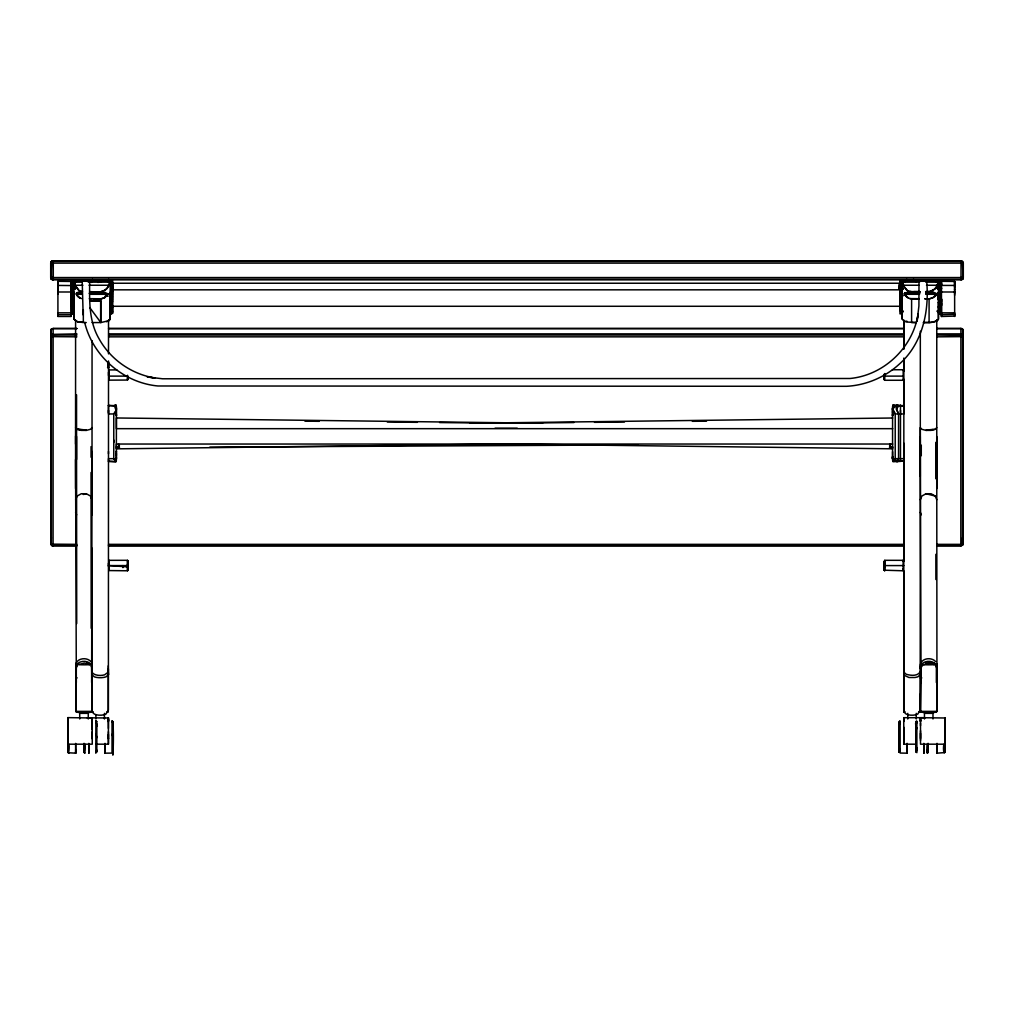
<?xml version="1.0" encoding="UTF-8"?>
<svg xmlns="http://www.w3.org/2000/svg" width="1014" height="1014" viewBox="0 0 1014 1014"><rect width="100%" height="100%" fill="white"/><g stroke="black" fill="none" stroke-linecap="round" stroke-linejoin="round"><path stroke-width="1.5" d="M76.899 328.485L53.134 328.485L51.435 329.043L50.865 330.703L50.801 543.529L51.803 545.583L53.083 545.747L76.849 545.747M53.134 328.485L53.083 545.747L51.372 545.114M57.899 283.502L57.899 281.309L71.069 281.448L71.069 282.374M67.862 732.057L67.849 737.153M67.887 748.294L67.875 717.62L92.236 717.988L92.249 744.187L67.887 744.187L67.875 717.697L67.862 721.157M68.876 744.289C69.839 746.621 68.344 757.597 67.862 750.119L67.875 752.046L67.887 747.749M67.862 725.796L67.875 719.344L67.875 721.41M71.069 287.456L71.069 288.901L71.069 285.568L57.912 285.428M71.069 283.907L71.069 281.284L71.094 316.482L57.925 316.482L57.925 313.77M71.069 283.502L71.069 281.448M71.715 288.622L71.728 284.059M71.588 287.887L71.715 305.759L71.588 281.6L71.576 282.843L72.894 282.843M73.287 298.065C73.3 288.268 73.287 310.423 73.3 299.396M73.109 284.655L73.109 287.951L71.791 286.937L73.046 284.059L71.728 284.744M73.287 299.092L73.287 295.074L73.3 295.873M73.946 293.642L73.946 292.4L73.946 310.043L73.946 302.096L73.946 302.907M73.946 295.518L73.946 292.754M73.971 287.938L73.971 319.157L77.482 321.793L86.241 322.566M73.971 284.82L73.959 281.233L83.414 281.233M75.023 288.698L75.023 287.456M75.023 285.618L75.023 284.364M75.556 444.094L75.594 320.386M68.863 752.781L75.682 753.174L75.682 744.872M91.64 665.298L92.223 711.372A8.226 1.458 0.1 0 1 84.086 712.829A8.226 1.458 0.1 0 1 75.758 711.372L76.342 665.298M76.557 394.826L76.544 459.456M83.338 309.828L83.325 322.566L77.482 321.793L73.971 319.157L73.946 307.457M84.061 743.997L84.048 752.046L84.035 747.749M85.049 744.289C85.734 746.836 84.72 757.623 84.035 750.119M88.852 746.152L88.839 753.174L88.852 744.872M91.957 673.182L91.995 548.13M92.008 514.897L92.059 340.691M92.249 729.903L92.223 717.773L92.236 719.065M92.223 719.725L92.223 717.773L92.223 721.157M96.85 736.367L96.837 751.602M100.64 321.932L100.64 301.031L89.726 301.019L100.64 301.031M105.025 744.872L105.012 753.174L112.022 753.098L112.034 734.288M96.241 744.187L108.422 744.187L108.422 734.389M108.27 665.818L108.257 712.12A8.226 0.9 0 0 0 107.04 711.777M108.511 362.708L108.511 368.272L108.498 361.985M108.422 744.187L108.422 738.446M108.511 360.984L108.397 710.003L105.988 714.059A8.226 3.993 0 0 1 94.353 714.059L92.059 711.942M108.498 353.873L108.523 320.069M109.17 377.728L109.157 379.718M127.536 564.722L127.536 560.311L109.094 560.336L109.094 570.21M109.157 378.437L109.17 374.394M110.805 298.623C110.805 287.431 110.805 310.588 110.805 299.396M110.805 297.596L110.805 300.423L110.158 300.423M111.134 302.337L111.134 297.14L112.453 296.405L111.147 299.041L112.453 301.678L111.147 300.943L112.453 299.041L112.453 296.405L111.147 297.229M111.261 286.797L112.567 286.037L111.248 290.207L112.567 290.98L112.567 288.508L111.248 286.721L112.567 286.037L112.567 290.98L111.261 290.296L111.223 284.059L111.134 289.167M111.185 284.985L112.529 284.389L111.185 285.061L111.185 288.077L112.529 288.673L111.185 288.077L111.299 281.271L72.894 281.271L72.894 284.883M110.741 279.953L112.605 281.6L112.567 290.207L111.261 288.508M113.023 743.313L112.998 728.508M112.022 721.284C115.026 722.272 111.971 780.603 113.023 741.918M112.998 729.472L113.01 721.905M113.023 750.119L113.023 748.801L113.01 751.602M113.758 440.038L113.745 458.658L116.052 461.56L108.473 461.433L108.485 458.658L113.745 458.658L115.799 461.18L116.382 460.179L116.382 406.639L115.824 405.118L113.758 405.93L108.485 405.385M113.758 442.497L113.758 413.953C118.6 411.088 113.429 406.525 114.848 405.093L116.002 405.308L115.393 406.082M122.922 567.637L122.922 565.584M109.094 570.565L127.536 570.781L127.536 565.584M127.523 565.153L127.536 560.336L127.536 561.173M127.599 379.312L127.599 375.256M128.246 379.261L128.246 376.98M128.195 569.678L128.182 560.996L128.195 563.556M884.094 379.122L884.094 375.003L884.094 379.616L884.094 378.957M884.043 568.588L884.031 570.172L884.031 561.3L884.043 563.036M903.132 569.146L903.132 560.336L884.69 560.311L884.69 570.781L884.702 569.995M884.766 374.394L884.753 380.275L903.195 380.275L903.195 375.7M889.937 446.388L889.937 447.808M889.937 446.933L889.937 444.36M895.996 460.85L897.035 461.776L898.556 461.256L896.287 461.395L898.556 458.658L898.581 413.953L896.363 408.667L898.569 405.562L903.842 405.93L903.842 412.673M899.126 741.209C898.886 738.167 899.038 712.601 900.14 724.326M898.835 289.167L899.164 284.719M899.152 747.749L899.152 735.682M899.152 746.583L899.139 752.122L899.126 743.997M899.494 287.9L899.494 283.958M901.18 295.049L901.167 289.129L899.887 288.356L901.307 286.531L899.95 284.985L901.294 284.389L899.95 285.061L899.976 310.411M900.14 750.664L900.128 720.954L899.215 721.524M899.824 288.356L900.153 289.167L900.483 284.719M900.812 285.327L900.812 289.167L900.483 288.356M901.37 287.951L901.269 313.884L901.192 302.286L899.9 300.854L901.218 299.041L901.547 302.945L902.207 299.84L901.547 299.954M901.142 284.351L901.332 290.296L901.307 284.059L899.988 284.744L899.976 288.673M901.37 281.271L901.471 289.167L901.801 287.799M915.972 322.566L906.465 321.983L903.753 321.007L902.232 319.157L901.547 297.419M902.13 286.823L902.118 289.167L901.788 288.356M902.232 319.157L902.232 281.233L919.571 281.233M902.46 287.799L902.118 283.958M903.132 570.692L903.132 568.816M915.946 744.187L903.766 744.187L903.766 727.228M903.778 570.743L903.867 712.12A8.226 0.9 0 0 1 905.096 711.777M903.778 561.49L903.816 460.533M903.842 443.181L903.829 461.433M903.829 405.448L903.842 379.211M903.842 371.289L903.854 359.983M903.854 349.133L903.854 320.475M903.766 744.187L903.766 736.341M903.867 358.043L903.74 710.003L903.867 711.942L906.148 714.059A8.226 3.993 0 0 0 917.797 714.059L920.192 710.003L920.332 331.21M903.867 348.689L903.88 320.145M907.124 743.351L907.137 753.085L907.15 744.872M907.15 750.398L907.15 748.471M918.811 285.251L903.474 285.251C900.014 274.667 904.944 293.439 910.559 291.601C914.425 292.488 903.487 291.487 904.361 294.288C905.92 296.798 908.582 298.724 911.611 298.838L911.599 322.566L916.111 322.541M915.896 748.294L915.883 725.2C914.742 723.438 917.239 718.432 916.884 723.007M915.896 750.499L915.896 732.881M915.87 727.608L915.883 721.905L915.896 722.703M916.884 750.664L916.884 747.584M920.205 694.222L920.066 712.12A8.226 0.9 0 0 0 918.849 711.777M920.509 733.312L920.509 744.187L944.871 744.187L944.871 729.903M936.809 663.904L936.949 711.372A8.226 1.445 0 0 1 928.748 712.817A8.226 1.445 0 0 1 920.484 711.372L921.067 665.298M923.893 748.471L923.893 744.872M923.868 746.089L923.881 753.174L923.868 743.351M927.138 744.301C925.947 755.215 929.027 755.607 928.102 745.328M927.126 749.764L927.126 753.174L928.038 752.565M928.114 748.294L928.127 743.997M928.114 747.749L928.114 752.185L928.102 749.27M923.26 322.566L929.09 322.566L929.09 298.838C940.967 296.24 935.618 290.245 925.896 291.728M936.759 462.333L936.771 319.904M936.353 682.561L936.366 665.298M937.063 744.872L937.05 753.085L937.05 751.146M937.519 287.456L937.519 288.698L937.519 284.351L937.506 285.618M938.406 302.704L939.065 300.423M938.444 287.938L938.432 319.157L934.933 321.806L929.09 322.566M938.457 284.82L938.432 281.233L925.579 281.233M939.065 300.6L939.065 302.907L939.065 298.357M939.065 297.951L939.065 295.112L939.065 299.396M940.688 305.176L940.751 310.753L940.789 304.225L940.789 312.223L939.471 313.478L939.471 310.411M940.713 298.686L940.713 301.335L940.713 298.306M939.218 279.953L940.384 280.434C942.779 290.853 937.874 302.007 940.789 312.223L940.84 290.486L939.547 287.951L939.458 313.884L939.37 300.157M940.865 284.668L940.865 287.951L939.547 286.937L940.802 284.059L939.484 284.744M941.461 288.217L941.461 288.901L941.461 287.456M941.461 284.072L941.461 281.309L954.63 281.448L954.63 282.374M941.486 314.289L941.486 313.225L941.486 316.482L941.461 283.007M941.461 301.627L941.461 298.991M943.882 744.301C942.538 751.184 945.137 757.648 944.845 747.749M944.871 745.974L944.845 724.731M944.871 740.448L944.858 752.185L944.858 748.801M944.845 728.762L944.858 719.268L944.858 726.341M941.486 312.832L954.656 312.832L954.656 316.482L954.63 289.066M954.63 283.502L954.63 281.448L954.63 284.516M954.656 314.289L941.486 314.695M954.63 287.203L954.63 281.448M937.113 328.485L960.879 328.485L960.892 336.838L960.828 545.735L937.063 545.735M937.113 328.587L960.879 328.587L962.59 329.119L963.161 330.703L963.097 543.517L962.527 545.19L960.828 545.735L962.527 545.19L962.603 336.623L962.59 329.119L960.879 328.485M51.27 263.108L51.575 261.397L51.004 277.557L51.575 279.268L53.273 279.839L53.273 260.826L51.27 261.397L50.7 263.108L50.7 277.557L51.27 279.268L52.981 279.839L961.019 279.839L962.73 279.268L963.3 277.557L963.3 263.108L962.73 261.397L960.727 260.826M57.912 284.516L57.899 281.448L57.925 316.089M67.862 724.807L67.875 721.905L67.875 723.958M71.069 301.627L71.056 305.759L71.069 295.023L71.069 297.66M71.728 298.813L71.702 313.884L73.008 313.364L73.109 281.271M73.287 301.462L73.287 302.945L73.287 302.147M73.946 295.885L73.946 295.112L73.946 295.873M75.023 288.204L75.023 288.851L75.023 284.212L75.023 286.037M75.67 743.389L75.682 753.174L75.682 749.447M88.256 718.989L88.269 713.349L79.713 713.349L79.726 718.989M88.852 749.447L88.839 753.174M95.848 722.881L95.848 720.916L96.761 721.524L96.85 724.364M96.85 750.119L96.837 752.046M104.429 718.989L104.442 713.349M109.157 371.263L109.157 369.78L109.157 371.01M109.094 561.705L109.094 560.603M110.158 297.419L110.146 302.704M110.146 293.971L110.146 292.4L110.146 297.14M110.146 300.866L110.146 301.538M110.146 297.216L110.146 296.646M110.805 302.134L110.805 302.945L110.805 295.074L110.805 295.885M110.805 297.14L110.805 301.462M112.605 284.655L111.287 286.937L112.605 287.951L112.516 313.364L111.198 313.884L111.274 288.863L112.605 286.937M112.44 283.895L111.134 284.719L112.44 283.895L112.44 284.63L112.44 279.953M112.998 725.2L113.01 722.944M116.369 452.143L116.369 451.306M116.382 447.985L118.359 447.985L119.132 444.778M127.599 378.754L127.587 379.718M127.536 570.781L127.536 569.995M128.258 377.614L128.246 378.298M128.182 563.011L128.182 562.048L128.182 570.109M884.69 560.957L884.702 561.705M889.823 444.778L890.596 447.985L892.574 447.402M892.574 408.655L892.574 407.945L892.586 409.618M892.561 458.607L892.561 456.338M892.574 446.933L892.574 448.011M892.574 410.48L892.574 415.841L892.586 414.637M899.139 725.2L899.139 722.944M901.37 284.668L900.052 287.951L901.37 286.937M900.457 461.256L900.483 405.182M900.14 749.257L900.128 753.047L907.137 753.174L907.15 751.868M901.269 284.985L901.205 283.895L899.887 284.63M901.332 290.98L900.014 290.207L899.988 284.059L900.014 290.207L901.332 290.98L901.332 288.508L900.014 286.721L901.332 286.037L900.014 288.508M901.332 286.721L901.332 286.037L900.014 286.721M902.207 302.134L902.207 302.704M902.207 293.971L902.207 292.4L902.219 297.039A9.557 3.41 -0.1 0 1 903.259 295.505M903.106 288.838C901.623 289.801 902.016 286.607 901.471 283.958M903.182 370.465L903.195 369.742L892.434 369.742M903.195 380.06L903.195 379.312M903.766 738.902L903.753 717.697L925.06 717.697M916.238 718.989L916.25 713.349M920.484 721.157L920.497 717.697L944.858 717.988L944.858 723.958L944.858 721.905L944.858 722.703M923.893 750.398L923.881 753.174M932.981 718.989L932.994 713.349L924.438 713.349L924.489 718.989M937.05 751.868L937.05 753.174L944.782 752.565M938.406 293.971L938.406 292.4L938.419 296.887L937.012 295.251M939.065 302.134L939.065 302.704M939.065 295.885L939.065 295.328M940.802 298.091L940.802 305.544L940.789 304.225M941.461 298.813L941.461 305.544L941.461 302.958M943.869 751.628L943.869 749.764M944.845 721.157L944.858 717.988M962.425 261.827L961.019 263.108L961.019 279.839L962.299 279.268L962.73 277.557L962.73 263.108L961.019 261.397L53.286 261.397L51.575 261.827L51.004 263.108M67.862 721.588L67.875 719.344L67.887 728.762M73.071 292.754L71.791 287.951M75.682 753.174L75.682 751.868M92.223 720.878L92.236 719.268L92.236 721.41M95.848 752.692L95.861 734.288M105.025 751.868L105.012 753.085L105.012 749.46M108.397 720.878L108.397 719.268L108.422 738.902L108.422 731.677M110.158 299.105L110.805 301.64L110.805 300.879M116.382 408.655L116.395 407.983L116.395 410.962M116.395 415.119L116.395 415.791L116.382 411.291M892.561 458.189L892.561 458.835L892.561 451.661M901.192 303.186L899.874 303.186L899.874 306.063L901.192 303.186L899.862 289.155M900.014 295.632L900.026 290.486C903.106 297.939 898.366 305.911 901.269 313.364L899.963 313.884L900.052 286.937M900.153 288.914L899.862 281.6L899.836 282.843L901.154 282.843M919.014 279.953L918.912 306.013L917.074 321.375L918.126 313.757C913.12 347.434 883.942 375.269 850.049 378.488L162.582 378.78L147.22 376.954L154.838 377.994C131.465 374.141 110.412 359.45 98.992 338.663C88.598 320.766 89.46 299.878 89.714 279.953M939.509 295.632L939.547 287.951M944.845 722.969L944.858 719.268M944.845 720.155L944.858 717.697L944.871 735.682M110.146 302.628L110.146 302.147M110.146 295.391L110.146 307.457M110.146 298.205L110.158 292.754M112.567 295.632L112.605 287.951M112.022 721.562L112.022 720.916L112.934 721.524M901.471 289.053L899.862 288.204L901.307 286.531L899.988 284.744L901.205 283.895L900.812 289.167L900.8 288.217M915.883 752.173L915.896 750.119L915.896 751.78M920.484 720.878L920.497 717.697L920.484 721.588L920.484 720.155M938.406 295.391L938.406 292.754M111.261 292.754L111.287 287.951M116.395 408.008L115.824 405.118L115.621 405.828M116.382 458.125L116.369 458.835L116.382 451.015M907.745 718.989L907.784 713.349M939.344 281.271L939.332 282.843L940.65 282.843M903.182 369.945L903.195 376.118L884.766 376.118M92.084 677.39L92.223 711.372A8.226 0.684 0 0 1 83.934 712.056A8.226 0.684 0 0 1 75.758 711.372L75.898 666.477M95.848 721.284L96.761 721.524M936.809 677.39L936.949 711.372A8.226 0.672 0 0 1 928.647 712.043A8.226 0.672 0 0 1 920.484 711.372L920.623 666.477M926.543 279.953C929.635 310.322 922.879 343.708 898.898 364.482C884.588 377.462 865.817 385.295 846.525 386.309L157.918 385.979C123.607 382.823 93.149 356.535 84.834 323.124M884.031 570.109L884.031 569.31M109.157 380.149L127.599 380.06L127.587 378.387M77.406 665.729L75.758 668.391L75.898 663.904A8.226 6.312 -0.1 0 1 82.337 658.846A8.226 6.312 -0.1 0 1 90.854 661.546M922.626 665.273L920.484 668.391L920.611 663.904A8.226 6.312 0 0 1 927.088 658.834A8.226 6.312 0 0 1 935.618 661.584M75.758 668.391L75.898 664.259A8.226 0.672 0 0 0 84.048 664.816A8.226 0.672 0 0 0 92.097 664.259L92.223 668.391L91.121 665.906M920.484 668.391L920.623 664.259A8.226 0.672 0 0 0 928.685 664.816A8.226 0.672 0 0 0 936.809 664.259L936.949 668.391L935.846 665.906M110.805 296.595L110.805 299.954L110.146 299.358M901.547 295.391L901.547 296.595M904.564 675.463L908.962 677.504L915.021 677.504L917.809 676.858L920.218 674.766L920.091 672.155C916.833 676.477 910.699 675.501 906.174 674.272L903.892 672.155L903.753 674.741L903.867 665.818M71.614 303.186L72.932 303.186L72.932 306.063L71.614 303.186L72.907 289.129M939.37 303.186L940.688 303.186L940.7 306.063L939.37 303.186L939.699 300.436M75.758 678.328L75.885 677.39L77.115 677.922M920.484 678.328L920.611 677.39A8.239 1.445 0 0 0 921.802 677.922M900.47 461.433L892.928 461.395L895.21 458.658L895.223 413.953L892.586 409.77L895.21 405.562C913.335 405.055 899.786 407.793 893.854 405.042L892.979 405.245L893.575 406.082M91.628 682.561L92.02 466.022M116.052 458.227L116.369 457.048L116.014 461.598L116.306 460.762L115.533 461.763L108.473 461.256M88.142 281.233L110.184 281.233L107.04 288.445L104.822 290.435L100.64 291.766L108.219 293.781L104.569 297.748L100.83 298.838L100.817 322.566L92.071 322.566M73.946 312.806L74.187 312.046M960.714 279.268L962.425 279.268L962.996 277.557L962.425 261.397M76.912 336.838L51.448 336.623L50.865 330.703L51.435 329.119L53.146 328.587L76.899 328.587M50.865 336.002L51.435 329.119L50.865 330.703M962.527 545.19L962.514 537.61M80.043 279.953L80.765 281.271L80.283 279.953L79.016 281.271L77.812 279.953L77.089 281.271L77.634 279.953M104.087 279.953L103.605 281.271L104.15 279.953L105.355 281.271L106.609 279.953L107.091 281.271L106.609 279.953M937.519 284.566L938.432 281.233L937.228 285.251L934.578 289.243L930.142 291.601L925.63 291.601M89.828 291.601C98.257 293.845 109.309 291.335 110.184 281.233L110.171 319.157L109.246 320.614L100.817 322.566L89.777 307.584M119.576 447.187L118.359 447.985L119.399 445.349L118.879 444.233M111.084 286.1L112.389 282.843L111.071 282.843L111.071 281.271M77.279 281.271L77.812 279.953M71.677 284.161L72.273 280.434M899.836 281.6L901.484 279.953M75.594 499.737L77.165 496.036L81.285 493.742L86.367 493.742L90.474 496.036L92.046 499.737M920.319 499.737L921.891 496.036L926.01 493.742L931.093 493.742L935.2 496.036L936.771 499.737M889.57 445.349L890.077 444.233M73.959 296.887L74.352 296.05M73.959 312.629L74.352 311.792M903.816 461.776L903.816 460.888L892.928 461.598L892.561 457.048L892.928 458.303M939.395 301.614L940.713 299.041M892.764 408.87L893.144 408.249L893.131 409.821M903.157 311.323L902.219 312.806A9.544 3.41 0 0 1 903.233 311.247M901.205 286.531L899.887 288.445L899.849 292.159M899.9 300.854L901.218 301.678L899.9 300.943L901.218 299.041M899.887 301.602L901.205 299.7L899.887 301.513L901.205 302.337M71.588 288.445L71.601 297.127L72.957 299.041L71.639 300.854L72.957 301.678L73.021 313.884L71.728 307.698L71.702 313.884L71.614 305.176M901.294 285.061L899.95 286.531L901.205 284.719M111.248 290.207L112.567 288.508M899.988 286.531L901.307 284.059L899.988 284.833M939.484 286.531L940.802 284.059L939.484 284.833L940.802 289.003L939.484 288.318L939.547 281.271L901.154 281.271L901.471 289.167M962.514 538.954L963.085 538.231M898.556 458.658L896.503 461.18M92.033 427.578L90.461 429.302L86.355 430.38L81.272 430.38L77.153 429.302L75.568 427.578M921.054 682.561L920.294 427.578L921.878 429.302L925.985 430.38L931.08 430.38L935.187 429.302L936.759 427.578M51.359 537.61L50.801 543.529L51.803 545.583L76.849 545.646M960.879 328.587L962.159 328.65L963.161 330.703L962.603 336.623L937.126 336.838M963.097 543.517L960.828 544.353L937.063 544.353M960.892 336.838L962.172 335.431L937.126 335.038M77.571 281.271L78.839 279.953M77.761 281.271L79.016 279.953L80.22 281.271M104.087 281.271L105.355 279.953L106.559 281.271M907.276 279.953L908.481 281.271L909.026 279.953L908.544 281.271L907.276 279.953L906.009 281.271L905.527 279.953L906.072 281.271M933.602 279.953L932.158 281.271L931.676 279.953L932.221 281.271M915.959 721.524L916.871 721.309M899.824 288.838L899.164 288.356M77.102 664.17L78.179 663.169A8.226 6.312 -0.1 0 1 90.88 664.17M899.862 281.6L901.7 279.953M89.676 300.119L91.273 298.724M898.569 405.93L896.325 409.022L898.581 413.953M72.907 288.445L72.995 310.753L72.957 297.14L72.957 300.854L71.639 299.041L72.957 296.405L71.639 297.229L71.639 300.943L72.957 301.678L72.957 299.041M71.728 284.833L73.046 284.059L71.728 286.531L73.046 289.003L71.728 288.318M111.236 284.833L112.541 284.059L111.223 288.23L112.541 289.003L111.236 288.318M71.639 297.14L71.702 313.884L71.639 297.14L72.957 296.405M923.767 664.69L929.116 663.08L934.414 664.639M111.223 284.744L112.541 284.059L112.541 284.744L111.908 280.434M106.66 321.793L110.171 319.157L110.146 306.494M79.181 664.398L84.39 663.08L89.688 664.639M72.057 280.434L73.439 279.953M51.701 261.827L52.981 260.826L961.019 260.826L961.019 263.108M919.597 293.388L904.412 293.388L909.393 292.121L919.875 292.083M97.889 282.462L102.262 281.233M933.184 429.416L926.289 430.037M83.3 494.502L86.367 493.742M81.12 292.121C73.642 291.233 76.481 297.672 81.64 298.598M82.083 292.045L76.139 293.388L82.21 293.388M925.985 430.38L935.187 429.302M115.837 405.6L116.395 409.77L113.758 413.953L108.498 413.953L108.498 410.302M911.801 291.931L910.344 292.045L919.609 292.045M904.412 293.388L919.888 292.945M926.074 292.767L933.818 292.539M892.713 418.009L506.125 422.775L116.395 417.971L116.395 428.668L892.7 428.668M573.975 422.546L506.125 423.256L439.582 422.559M594.483 422.331L624.472 422.027M692.321 421.317L706.517 421.178M116.838 369.882L109.157 369.945L109.17 375.7M923.653 322.503L931.182 322.465L937.519 320.614L938.444 319.157L938.406 306.494M209.86 447.123L637.629 444.905M90.107 292.083L105.545 292.539M925.858 292.057L932.005 292.209M50.7 263.108L963.3 263.108M50.7 277.557L963.3 277.557M962.73 279.268L51.27 279.268L51.27 277.557M939.002 279.953L940.865 281.6M75.961 282.133L75.936 281.233L75.961 282.133L82.096 282.133M88.243 282.133L108.219 282.133L108.219 281.461M919.571 282.133L904.209 282.133L904.209 281.233M925.719 282.133L936.467 282.133L936.454 281.233L936.467 282.133M82.286 291.601C76.696 293.54 71.715 274.642 75.201 285.251L82.869 285.251M89.017 285.251L108.967 285.251M926.492 285.251L937.228 285.251C938.546 289.294 926.479 291.893 930.358 292.045L927.024 292.045M941.461 285.428L954.63 285.428M71.069 286.531L75.023 286.531M937.519 286.531L940.143 286.531M910.559 291.601L919.597 291.601M57.912 291.994L71.081 291.994M941.474 291.994L954.643 291.994L954.63 283.679M89.866 292.045L102.084 292.045L90.081 291.652M89.181 293.388L108.219 293.781M925.668 293.388L936.29 293.388M82.185 294.288L76.101 294.288L80.131 298.04M89.802 294.288L108.067 294.288L104.569 297.748L101.463 298.8L89.27 298.674M919.584 294.288L904.361 294.288L908.392 298.04M925.681 294.288L936.328 294.288L932.842 297.748L929.737 298.8L925.161 298.75M105.139 296.151L108.206 296.151M911.611 298.838L918.887 298.838M924.717 298.838L929.09 298.838M939.065 299.954L938.406 299.954L939.065 299.954L939.065 297.14M73.3 300.423L73.946 300.423M100.31 300.778L94.492 300.119L92.882 298.724M57.925 312.832L71.094 312.832L71.094 316.089M57.925 314.695L71.094 314.695M954.656 316.089L941.486 316.482L941.474 299.231M108.587 328.485L903.854 328.485M108.587 328.587L903.854 328.587M76.912 333.872L51.448 334.405L53.159 336.838M108.599 333.872L903.867 333.872M937.126 333.872L960.892 333.872L962.603 334.405L963.173 336.002M76.912 335.038L53.159 335.038L51.448 336.623L51.372 544.15L76.849 544.353M108.599 335.038L903.867 335.038M108.599 336.838L903.867 336.838M109.17 376.118L127.599 376.118M108.485 405.562L113.758 405.562M469.685 422.775L542.566 422.775M469.685 423.256L542.566 423.256M495.047 428.2L517.229 428.2M86.051 430.037L77.951 429.099M892.7 444.031L116.395 444.043L116.382 448.847L506.125 444.043L892.7 448.809M116.382 446.832L118.359 446.832M890.596 446.832L892.574 446.832M903.829 458.658L895.21 458.658L893.144 461.18L892.561 460.179L892.574 406.639L893.144 405.118L895.21 405.562M903.816 461.256L895.197 460.888M108.523 544.353L903.791 544.353M108.523 545.646L903.791 545.646M937.063 545.646L960.816 545.646M108.523 545.747L903.791 545.735M108.447 565.584L128.195 565.584M884.043 565.584L903.791 565.584M884.69 570.21L903.132 570.781L903.119 569.995M925.807 663.169L934.54 663.169M75.758 711.372L92.223 711.372M920.484 711.372L936.949 711.372M87.09 717.798L108.409 717.988L108.397 721.157L108.409 717.697L108.409 721.841M909.913 298.598L919.064 298.686M304.922 421.165L319.182 421.317M387.297 422.014L417.4 422.331M913.829 291.601L919.863 291.664M109.106 565.584L127.536 566.877M100.386 300.436L95.798 300.055L93.972 298.712M77.153 429.302L86.355 430.38M68.863 753.174L67.951 752.565M939.395 301.335L940.713 301.614L940.713 299.967M908.709 291.031L911.801 291.766M80.436 291.031L82.502 291.512M926.01 493.742L935.2 496.036M905.958 321.07L907.276 321.451M85.037 753.174L84.124 752.565M53.273 279.839L51.993 279.268L51.575 277.557L51.575 261.397M111.223 288.077L112.529 288.673M901.205 289.167L899.887 288.445L900.952 295.682M111.134 288.432L112.44 289.167L111.122 288.344M111.134 301.602L112.44 302.337L111.122 301.513M939.484 288.23L940.802 289.003L940.802 288.23M71.728 288.23L73.046 289.003L73.046 288.23M931.562 662.966L934.021 664.462M86.836 662.966L89.295 664.462M111.134 300.854L112.453 301.678L112.453 299.041L111.134 297.14M107.522 367.309L108.498 367.955L107.839 363.975M940.713 301.614L939.395 300.74L939.357 292.159M889.379 447.187L890.596 447.542M939.395 296.443L940.713 297.356L939.395 299.041L940.713 300.74M937.012 310.994L938.419 312.629M92.756 675.463L94.365 676.858A8.226 2.941 0 0 0 106.001 676.858L108.409 674.766L108.397 668.885M896.693 405.828L896.718 405.055L898.569 405.562L896.338 405.245L895.932 407.159M904.792 287.646L907.061 290.042M78.788 290.042L75.201 285.251M932.411 279.953L933.615 281.271M932.221 279.953L933.425 281.271M906.072 279.953L907.276 281.271M894.361 407.007L893.144 405.118L892.586 409.77M115.824 408.249L116.395 409.77M920.306 512.349L921.346 514.82M75.581 512.349L76.633 514.82M115.609 407.843L115.989 408.807M940.675 292.159L939.344 288.445L939.37 297.127M76.329 682.561L75.556 459.456M892.561 457.048L892.764 458.011M111.236 299.155L112.541 307.698M71.766 290.486L73.059 299.155M111.084 285.048L112.098 300.436M83.148 314.898L82.185 279.953M903.74 668.986L904.006 671.572M108.016 670.85L108.409 674.741L108.283 672.155L104.619 674.817A8.226 3.993 0 0 1 92.084 672.155M902.207 292.754L902.207 298.357M95.848 753.047L95.848 751.45M92.097 663.904L92.223 668.391M112.427 305.176L112.529 312.223L111.223 307.698L111.198 313.884L111.096 292.159M884.043 562.276L884.031 568.296M884.031 568.892L884.043 563.67M71.664 281.6L71.69 284.389M937.05 753.174L937.037 746.089M915.883 721.905L915.896 733.578M112.022 721.309L112.034 735.467M95.861 721.309L95.861 735.467M907.137 752.413L907.137 753.174M105.012 752.413L105.012 753.174M67.875 722.703L67.875 721.905L67.887 738.446M936.809 666.477L936.873 679.025M916.871 752.692L916.884 727.76M903.753 719.395L903.753 721.41L903.753 717.697M92.084 666.477L92.147 679.025M71.069 284.161L71.069 284.845M67.875 717.62L67.875 719.877M954.63 291.677L954.63 293.008M941.461 281.892L941.461 284.516M941.461 284.161L941.461 284.845M901.547 295.074L901.547 300.423M901.547 302.147L901.547 302.945L901.547 300.6M901.218 298.648L901.256 310.753L901.218 297.229L899.9 299.041L899.9 297.14L901.218 296.405L899.9 297.229L899.887 302.337L899.887 299.7M900.483 405.562L894.665 406.335L893.372 407.843L893.004 409.364L895.223 413.953L903.842 413.953L903.842 410.302M899.152 723.958L899.139 722.069L899.152 729.421M899.139 750.119L899.139 752.173L899.139 750.829M884.69 560.387L884.702 564.291M116.382 414.168L116.395 415.487M112.567 286.037L112.579 286.797M110.146 295.074L110.158 295.873M108.206 281.233L108.219 282.133M109.094 560.387L109.094 561.173M95.886 714.756L95.899 718.989M73.287 300.879L73.287 301.64M71.069 291.386L71.069 293.008M71.069 290.993L71.069 291.677M57.899 291.386L57.912 294.035M57.899 293.008L57.899 290.448M954.63 291.386L954.63 295.251M944.845 741.209L944.845 748.294M940.688 300.841L940.688 303.731M940.65 281.6L940.65 284.592M938.406 295.873L938.406 299.396L938.406 296.595M938.406 307.457L938.406 302.096M937.519 286.037L937.506 284.212L937.519 288.851L937.506 287.025M937.037 743.351L937.037 748.421M936.746 453.562L936.936 680.242M935.846 554.328L935.871 579.514M928.102 743.313L928.102 746.583M920.509 722.982L920.509 740.448M920.509 719.877L920.509 725.669M916.884 722.462L916.884 728.749M915.87 744.669L915.883 750.829M903.854 360.135L903.854 368.158M902.777 283.958L902.777 289.167L902.777 288.217M902.194 305.214L902.207 307.457M902.13 284.997L902.13 286.442M900.812 283.958L900.812 284.997M900.153 283.958L900.153 284.997M899.152 726.341L899.152 733.578M899.126 739.092L899.126 745.328M892.574 414.168L892.574 415.841M892.574 408.528L892.586 413.306M884.69 566.446L884.69 570.781M884.094 377.512L884.094 379.261M128.182 567.599L128.182 569.31M127.587 376.473L127.587 378.704M127.523 566.446L127.523 570.21M113.023 731.474L113.023 734.288M112.998 738.407L112.998 742.616M111.071 282.843L111.096 288.838M110.146 299.498L110.146 305.214M108.511 372.239L108.511 375.548M108.485 405.182L108.498 412.673M108.485 451.407L108.485 453.803M108.447 563.264L108.447 566.42M108.409 720.777L108.422 728.42M105 743.389L105.012 751.146M96.85 725.796L96.85 737.723M96.85 723.958L96.85 726.341M92.02 470.204L92.02 488.634M91.045 472.461L91.197 628.274M88.826 743.389L88.826 747.356M84.035 743.313L84.035 749.27M76.544 436.476L76.709 623.559M75.023 284.351L75.023 288.724M73.946 295.328L73.946 297.419M73.946 296.595L73.946 299.396M67.862 741.918L67.862 744.669M67.862 743.997L67.862 750.499M57.912 283.679L57.912 290.625M954.63 285.213L954.63 289.789M944.871 732.412L944.845 741.918M936.733 436.476L936.746 488.634M935.77 442.345L935.77 478.76M921.282 445.121L921.282 455.73M920.509 730.663L920.509 738.446M920.294 436.692L920.294 476.327M900.483 410.302L900.483 413.953M899.811 279.953L899.824 306.279L112.44 306.279L112.453 289.243M899.152 732.171L899.152 738.407M884.766 373.532L884.766 374.825M884.702 563.873L884.69 567.295M884.094 374.242L884.094 376.384M128.195 564.316L128.182 567.067M127.523 564.291L127.523 567.295M116.382 453.334L116.382 455.514M92.033 451.483L92.033 471.561M92.249 731.677L92.249 738.902M91.045 446.629L91.045 457.238M75.568 436.02L75.568 488.634M905.134 282.386A5.932 2.129 -0.1 0 1 906.896 279.446M913.322 279.446A5.932 2.129 -0.1 0 1 915.934 281.639M921.827 664.17A8.226 6.312 0 0 1 935.605 664.17M91.716 282.462A9.544 3.422 0 0 1 92.566 279.395M108.637 279.382A9.544 3.422 0 0 1 109.994 281.892M92.059 712.12A8.226 0.9 0 0 1 93.288 711.777M899.494 288.217L899.494 289.167L899.494 288.217M903.132 560.336L903.119 561.173L903.132 560.387M896.11 405.739L895.932 406.639L896.503 405.118L896.11 405.739M935.174 279.953L934.693 281.271L935.174 279.953M935.352 279.953L934.87 281.271L933.425 279.953L934.807 281.271L935.352 279.953M112.44 306.063L111.16 308.662L112.516 313.364L112.44 306.063M901.192 306.063L899.912 308.662L901.269 313.364L901.192 306.063M901.332 288.508L900.014 290.296L901.332 288.508M901.294 286.531L899.95 288.077L901.294 288.673L899.95 288.014L901.294 286.531M112.44 297.064L111.134 297.888L112.44 297.064M901.205 297.064L899.887 297.888L901.205 297.064M112.415 284.224L111.096 284.947L112.415 284.224M899.925 283.236L112.541 283.236L112.554 289.827L899.925 289.827L899.912 283.236M112.415 288.838L111.096 288.204L112.415 288.838M901.307 289.003L899.988 288.23L901.307 289.003M938.191 312.046L937.481 311.323L938.432 312.806L938.191 312.046M940.726 308.662L939.382 306.063L940.764 313.364L940.726 308.662M932.411 281.271L931.866 279.953L932.348 281.271"/></g></svg>
